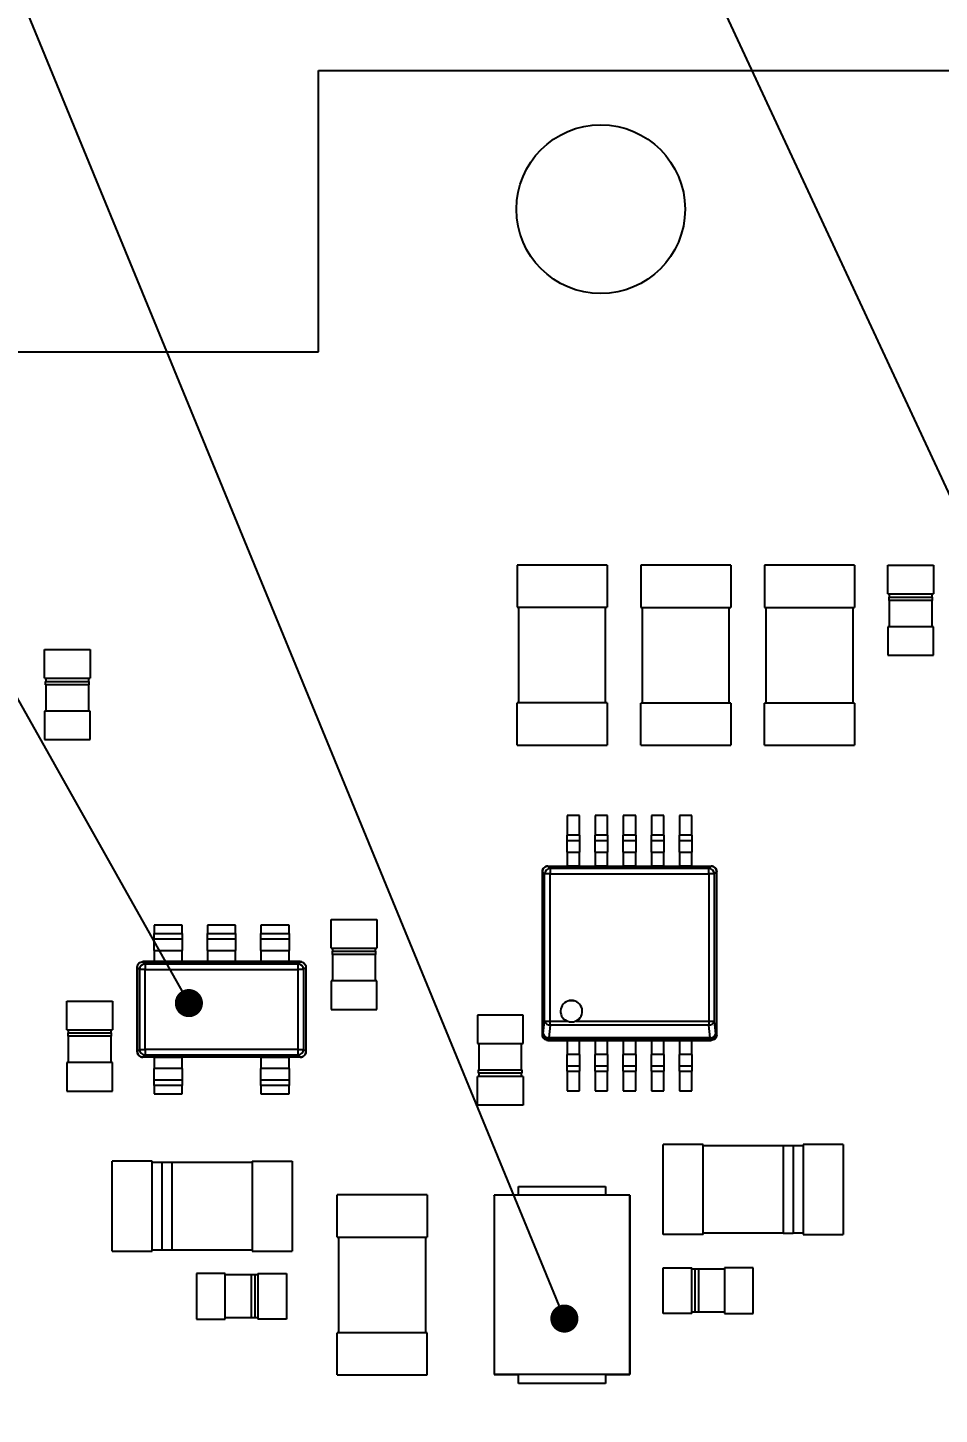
# Model space of a CAD drawing. Header units: millimetres. Extents: x 461 to 1302, y 117 to 711.
# Drawn here: x 564.59 to 597.01, y 601.91 to 651.23 of the extents above; entities that cross this region are included whole.
import ezdxf
from ezdxf import colors
from ezdxf.entities.mleader import LeaderData, LeaderLine
from ezdxf.math import Vec2, Vec3

# ---------------------------------------------------------------- set-up
doc = ezdxf.new("R2010")
doc.units = ezdxf.units.MM
doc.layers.get('0').update_dxf_attribs({"lineweight": 50})
doc.styles.add('GOST-2.304_Type-B_italic', font='')
doc.styles.get('GOST-2.304_Type-B_italic').set_extended_font_data('GOST Common', italic=True)

# ---------------------------------------------------------------- blocks, each defined once
blk = doc.blocks.new('_Dot')
at = {"color": 0, "linetype": 'ByBlock', "lineweight": -2}
blk.add_line((-0.5, 0), (-1, 0), dxfattribs=at)
at = {"color": 0, "linetype": 'ByBlock', "lineweight": 90, "const_width": 0.5}
blk.add_lwpolyline([(-0.25, 0, 1), (0.25, 0, 1)], format="xyb", close=True, dxfattribs=at)

msp = doc.modelspace()

# ---------------------------------------------------------------- linework, layer by layer
at = {"color": 7, "linetype": 'Continuous', "lineweight": 25}
for p, q in [((574.934, 639.703), (574.934, 649.703)), ((574.934, 649.703), (734.932, 649.703)), ((534.934, 639.703), (574.934, 639.703)), ((581.994, 632.115), (581.994, 630.615)), ((585.194, 632.115), (581.994, 632.115)), ((585.194, 632.115), (585.194, 630.615)), ((586.394, 632.109), (586.394, 630.609)), ((589.594, 632.109), (586.394, 632.109)), ((589.594, 632.109), (589.594, 630.609)), ((590.794, 632.109), (590.794, 630.609)), ((593.994, 632.109), (590.794, 632.109)), ((593.994, 632.109), (593.994, 630.609)), ((595.182, 632.109), (596.806, 632.109)), ((595.182, 631.093), (595.182, 632.109)), ((596.806, 632.109), (596.806, 631.093)), ((595.182, 631.093), (596.806, 631.093)), ((595.226, 630.977), (596.762, 630.977)), ((595.226, 630.859), (595.226, 630.977)), ((596.762, 630.859), (595.226, 630.859)), ((595.232, 631.093), (595.232, 630.977)), ((595.232, 630.859), (595.232, 629.925)), ((596.756, 630.977), (596.756, 631.093)), ((596.756, 629.925), (596.756, 630.859)), ((596.762, 630.977), (596.762, 630.859)), ((581.994, 630.615), (585.194, 630.615)), ((582.044, 630.615), (582.044, 627.215)), ((585.144, 627.215), (585.144, 630.615)), ((586.394, 630.609), (589.594, 630.609)), ((586.444, 630.609), (586.444, 627.209)), ((589.544, 627.209), (589.544, 630.609)), ((590.794, 630.609), (593.994, 630.609)), ((590.844, 630.609), (590.844, 627.209)), ((593.944, 627.209), (593.944, 630.609)), ((596.806, 629.925), (595.182, 629.925)), ((595.182, 629.925), (595.182, 628.909)), ((596.806, 628.909), (596.806, 629.925)), ((565.182, 629.109), (566.806, 629.109)), ((565.182, 628.093), (565.182, 629.109)), ((566.806, 629.109), (566.806, 628.093)), ((595.182, 628.909), (596.806, 628.909)), ((565.182, 628.093), (566.806, 628.093)), ((565.226, 627.977), (566.762, 627.977)), ((565.226, 627.859), (565.226, 627.977)), ((566.762, 627.859), (565.226, 627.859)), ((565.232, 628.093), (565.232, 627.977)), ((565.232, 627.859), (565.232, 626.925)), ((566.756, 627.977), (566.756, 628.093)), ((566.756, 626.925), (566.756, 627.859)), ((566.762, 627.977), (566.762, 627.859)), ((566.806, 626.925), (565.182, 626.925)), ((565.182, 626.925), (565.182, 625.909)), ((566.806, 625.909), (566.806, 626.925)), ((585.194, 627.215), (581.994, 627.215)), ((581.994, 625.715), (581.994, 627.215)), ((585.194, 627.215), (585.194, 625.715)), ((589.594, 627.209), (586.394, 627.209)), ((586.394, 625.709), (586.394, 627.209)), ((589.594, 627.209), (589.594, 625.709)), ((593.994, 627.209), (590.794, 627.209)), ((590.794, 625.709), (590.794, 627.209)), ((593.994, 627.209), (593.994, 625.709)), ((565.182, 625.909), (566.806, 625.909)), ((581.994, 625.715), (585.194, 625.715)), ((586.394, 625.709), (589.594, 625.709)), ((590.794, 625.709), (593.994, 625.709)), ((584.214, 623.209), (583.774, 623.209)), ((583.774, 623.209), (583.774, 622.509)), ((584.214, 622.509), (584.214, 623.209)), ((585.214, 623.209), (584.774, 623.209)), ((584.774, 623.209), (584.774, 622.509)), ((585.214, 622.509), (585.214, 623.209)), ((586.214, 623.209), (585.774, 623.209)), ((585.774, 623.209), (585.774, 622.509)), ((586.214, 622.509), (586.214, 623.209)), ((587.214, 623.209), (586.774, 623.209)), ((586.774, 623.209), (586.774, 622.509)), ((587.214, 622.509), (587.214, 623.209)), ((588.214, 623.209), (587.774, 623.209)), ((587.774, 623.209), (587.774, 622.509)), ((588.214, 622.509), (588.214, 623.209)), ((584.214, 622.509), (583.774, 622.509)), ((583.774, 622.309), (583.774, 622.509)), ((584.214, 622.509), (584.214, 622.309)), ((585.214, 622.509), (584.774, 622.509)), ((584.774, 622.309), (584.774, 622.509)), ((585.214, 622.509), (585.214, 622.309)), ((586.214, 622.509), (585.774, 622.509)), ((585.774, 622.309), (585.774, 622.509)), ((586.214, 622.509), (586.214, 622.309)), ((587.214, 622.509), (586.774, 622.509)), ((586.774, 622.309), (586.774, 622.509)), ((587.214, 622.509), (587.214, 622.309)), ((588.214, 622.509), (587.774, 622.509)), ((587.774, 622.309), (587.774, 622.509)), ((588.214, 622.509), (588.214, 622.309)), ((584.214, 622.309), (583.774, 622.309)), ((583.774, 621.909), (583.774, 622.309)), ((584.214, 622.309), (584.214, 621.909)), ((585.214, 622.309), (584.774, 622.309)), ((584.774, 621.909), (584.774, 622.309)), ((585.214, 622.309), (585.214, 621.909)), ((586.214, 622.309), (585.774, 622.309)), ((585.774, 621.909), (585.774, 622.309)), ((586.214, 622.309), (586.214, 621.909)), ((587.214, 622.309), (586.774, 622.309)), ((586.774, 621.909), (586.774, 622.309)), ((587.214, 622.309), (587.214, 621.909)), ((588.214, 622.309), (587.774, 622.309)), ((587.774, 621.909), (587.774, 622.309)), ((588.214, 622.309), (588.214, 621.909)), ((583.774, 621.909), (584.214, 621.909)), ((583.774, 621.909), (583.774, 621.409)), ((584.214, 621.409), (584.214, 621.909)), ((584.774, 621.909), (585.214, 621.909)), ((584.774, 621.909), (584.774, 621.409)), ((585.214, 621.409), (585.214, 621.909)), ((585.774, 621.909), (586.214, 621.909)), ((585.774, 621.909), (585.774, 621.409)), ((586.214, 621.409), (586.214, 621.909)), ((586.774, 621.909), (587.214, 621.909)), ((586.774, 621.909), (586.774, 621.409)), ((587.214, 621.409), (587.214, 621.909)), ((587.774, 621.909), (588.214, 621.909)), ((587.774, 621.909), (587.774, 621.409)), ((588.214, 621.409), (588.214, 621.909)), ((582.896, 621.209), (582.894, 621.209)), ((582.894, 615.409), (582.894, 621.209)), ((582.901, 621.262), (582.895, 621.207)), ((582.975, 621.129), (582.896, 621.209)), ((582.896, 615.409), (582.896, 621.209)), ((582.975, 615.892), (582.975, 621.129)), ((583.174, 621.129), (582.975, 621.129)), ((583.094, 621.409), (583.094, 621.408)), ((583.094, 621.409), (583.774, 621.409)), ((583.174, 621.328), (583.094, 621.408)), ((583.094, 621.408), (588.894, 621.408)), ((583.174, 621.328), (583.174, 621.129)), ((588.815, 621.328), (583.174, 621.328)), ((583.174, 615.892), (583.174, 621.129)), ((583.174, 621.129), (588.815, 621.129)), ((584.214, 621.409), (583.774, 621.409)), ((584.214, 621.409), (584.774, 621.409)), ((585.214, 621.409), (584.774, 621.409)), ((585.214, 621.409), (585.774, 621.409)), ((586.214, 621.409), (585.774, 621.409)), ((586.214, 621.409), (586.774, 621.409)), ((587.214, 621.409), (586.774, 621.409)), ((587.214, 621.409), (587.774, 621.409)), ((588.214, 621.409), (587.774, 621.409)), ((588.214, 621.409), (588.894, 621.409)), ((588.894, 621.408), (588.815, 621.328)), ((588.815, 621.129), (588.815, 621.328)), ((588.815, 621.129), (588.815, 615.892)), ((589.013, 621.129), (588.815, 621.129)), ((588.894, 621.408), (588.894, 621.409)), ((589.013, 621.129), (589.093, 621.209)), ((589.013, 615.892), (589.013, 621.129)), ((589.094, 621.207), (589.087, 621.262)), ((589.093, 621.209), (589.093, 615.409)), ((589.094, 621.209), (589.093, 621.209)), ((589.094, 615.409), (589.094, 621.209)), ((575.382, 619.509), (577.006, 619.509)), ((575.382, 618.493), (575.382, 619.509)), ((577.006, 619.509), (577.006, 618.493)), ((570.084, 619.309), (569.084, 619.309)), ((569.084, 619.309), (569.084, 619.009)), ((569.084, 619.009), (570.084, 619.009)), ((569.084, 618.809), (569.084, 619.009)), ((570.084, 619.009), (570.084, 619.309)), ((570.084, 619.009), (570.084, 618.809)), ((571.984, 619.309), (570.984, 619.309)), ((570.984, 619.309), (570.984, 619.009)), ((570.984, 619.009), (571.984, 619.009)), ((570.984, 618.809), (570.984, 619.009)), ((571.984, 619.009), (571.984, 619.309)), ((571.984, 619.009), (571.984, 618.809)), ((573.884, 619.309), (572.884, 619.309)), ((572.884, 619.309), (572.884, 619.009)), ((572.884, 619.009), (573.884, 619.009)), ((572.884, 618.809), (572.884, 619.009)), ((573.884, 619.009), (573.884, 619.309)), ((573.884, 619.009), (573.884, 618.809)), ((570.084, 618.809), (569.084, 618.809)), ((569.084, 618.409), (569.084, 618.809)), ((570.084, 618.809), (570.084, 618.409)), ((571.984, 618.809), (570.984, 618.809)), ((570.984, 618.409), (570.984, 618.809)), ((571.984, 618.809), (571.984, 618.409)), ((573.884, 618.809), (572.884, 618.809)), ((572.884, 618.409), (572.884, 618.809)), ((573.884, 618.809), (573.884, 618.409)), ((575.382, 618.493), (577.006, 618.493)), ((575.432, 618.493), (575.432, 618.377)), ((576.956, 618.377), (576.956, 618.493)), ((568.684, 618.009), (568.684, 618.008)), ((569.084, 618.009), (568.684, 618.009)), ((568.684, 618.008), (568.764, 617.928)), ((568.684, 618.008), (574.284, 618.008)), ((569.084, 618.409), (570.084, 618.409)), ((569.084, 618.409), (569.084, 618.009)), ((570.084, 618.009), (569.084, 618.009)), ((570.084, 618.009), (570.084, 618.409)), ((570.984, 618.009), (570.084, 618.009)), ((570.984, 618.409), (571.984, 618.409)), ((570.984, 618.409), (570.984, 618.009)), ((571.984, 618.009), (570.984, 618.009)), ((571.984, 618.009), (571.984, 618.409)), ((572.884, 618.009), (571.984, 618.009)), ((572.884, 618.409), (573.884, 618.409)), ((572.884, 618.409), (572.884, 618.009)), ((573.884, 618.009), (572.884, 618.009)), ((573.884, 618.009), (573.884, 618.409)), ((574.284, 618.009), (573.884, 618.009)), ((574.204, 617.928), (574.284, 618.008)), ((574.337, 618.002), (574.281, 618.009)), ((574.284, 618.008), (574.284, 618.009)), ((575.426, 618.377), (576.962, 618.377)), ((575.426, 618.259), (575.426, 618.377)), ((576.962, 618.259), (575.426, 618.259)), ((575.432, 618.259), (575.432, 617.325)), ((576.956, 617.325), (576.956, 618.259)), ((576.962, 618.377), (576.962, 618.259)), ((568.485, 617.809), (568.484, 617.809)), ((568.484, 617.809), (568.484, 614.809)), ((568.485, 617.809), (568.565, 617.729)), ((568.485, 614.809), (568.485, 617.809)), ((568.764, 617.729), (568.565, 617.729)), ((568.565, 617.729), (568.565, 614.889)), ((568.764, 617.928), (568.764, 617.729)), ((568.764, 617.928), (574.204, 617.928)), ((568.764, 614.889), (568.764, 617.729)), ((568.764, 617.729), (574.204, 617.729)), ((574.204, 617.729), (574.204, 617.928)), ((574.204, 614.889), (574.204, 617.729)), ((574.403, 617.729), (574.204, 617.729)), ((574.483, 617.809), (574.403, 617.729)), ((574.403, 617.729), (574.403, 614.889)), ((574.483, 617.809), (574.483, 614.809)), ((574.484, 617.809), (574.483, 617.809)), ((574.484, 617.809), (574.484, 614.809)), ((577.006, 617.325), (575.382, 617.325)), ((575.382, 617.325), (575.382, 616.309)), ((577.006, 616.309), (577.006, 617.325)), ((565.982, 616.605), (567.606, 616.605)), ((565.982, 615.589), (565.982, 616.605)), ((567.606, 616.605), (567.606, 615.589)), ((583.864, 616.618), (583.928, 616.63)), ((583.928, 616.63), (584.013, 616.614)), ((575.382, 616.309), (577.006, 616.309)), ((580.582, 616.109), (580.582, 615.093)), ((582.206, 616.109), (580.582, 616.109)), ((582.206, 615.093), (582.206, 616.109)), ((565.982, 615.589), (567.606, 615.589)), ((566.032, 615.589), (566.032, 615.473)), ((567.556, 615.473), (567.556, 615.589)), ((582.928, 615.442), (582.975, 615.892)), ((582.975, 615.892), (583.174, 615.892)), ((583.174, 615.751), (583.127, 615.3)), ((583.174, 615.751), (583.174, 615.892)), ((583.174, 615.892), (583.763, 615.892)), ((588.815, 615.751), (583.174, 615.751)), ((583.773, 615.888), (583.722, 615.922)), ((584.176, 615.951), (584.087, 615.89)), ((584.093, 615.892), (588.815, 615.892)), ((588.815, 615.892), (589.013, 615.892)), ((588.815, 615.892), (588.815, 615.751)), ((588.862, 615.3), (588.815, 615.751)), ((589.061, 615.442), (589.013, 615.892)), ((566.026, 615.473), (567.562, 615.473)), ((566.026, 615.355), (566.026, 615.473)), ((567.562, 615.355), (566.026, 615.355)), ((566.032, 615.355), (566.032, 614.421)), ((567.556, 614.421), (567.556, 615.355)), ((567.562, 615.473), (567.562, 615.355)), ((580.582, 615.093), (582.206, 615.093)), ((580.632, 615.093), (580.632, 614.159)), ((582.156, 614.159), (582.156, 615.093)), ((582.894, 615.409), (582.896, 615.409)), ((582.896, 615.409), (582.928, 615.442)), ((583.042, 615.216), (583.097, 615.209)), ((583.127, 615.243), (583.094, 615.21)), ((588.894, 615.21), (583.094, 615.21)), ((583.094, 615.21), (583.094, 615.209)), ((583.094, 615.209), (583.774, 615.209)), ((588.862, 615.3), (583.127, 615.3)), ((583.127, 615.3), (583.127, 615.243)), ((588.862, 615.243), (583.127, 615.243)), ((583.774, 615.209), (584.214, 615.209)), ((583.774, 615.209), (583.774, 614.709)), ((584.214, 614.709), (584.214, 615.209)), ((584.214, 615.209), (584.774, 615.209)), ((584.774, 615.209), (584.774, 614.709)), ((584.774, 615.209), (585.214, 615.209)), ((585.214, 614.709), (585.214, 615.209)), ((585.214, 615.209), (585.774, 615.209)), ((585.774, 615.209), (585.774, 614.709)), ((585.774, 615.209), (586.214, 615.209)), ((586.214, 614.709), (586.214, 615.209)), ((586.214, 615.209), (586.774, 615.209)), ((586.774, 615.209), (586.774, 614.709)), ((586.774, 615.209), (587.214, 615.209)), ((587.214, 614.709), (587.214, 615.209)), ((587.214, 615.209), (587.774, 615.209)), ((587.774, 615.209), (587.774, 614.709)), ((587.774, 615.209), (588.214, 615.209)), ((588.214, 614.709), (588.214, 615.209)), ((588.214, 615.209), (588.894, 615.209)), ((588.862, 615.243), (588.862, 615.3)), ((588.894, 615.21), (588.862, 615.243)), ((588.894, 615.209), (588.894, 615.21)), ((589.093, 615.409), (589.061, 615.442)), ((589.093, 615.409), (589.094, 615.409)), ((568.484, 614.812), (568.491, 614.756)), ((568.484, 614.809), (568.485, 614.809)), ((568.565, 614.889), (568.485, 614.809)), ((568.565, 614.889), (568.764, 614.889)), ((568.684, 614.61), (568.764, 614.69)), ((574.284, 614.61), (568.684, 614.61)), ((568.684, 614.61), (568.684, 614.609)), ((569.084, 614.609), (568.684, 614.609)), ((574.204, 614.889), (568.764, 614.889)), ((568.764, 614.889), (568.764, 614.69)), ((568.764, 614.69), (574.204, 614.69)), ((569.084, 614.609), (569.084, 614.209)), ((569.084, 614.609), (570.084, 614.609)), ((570.084, 614.209), (570.084, 614.609)), ((572.884, 614.609), (570.084, 614.609)), ((572.884, 614.609), (572.884, 614.209)), ((572.884, 614.609), (573.884, 614.609)), ((573.884, 614.209), (573.884, 614.609)), ((574.284, 614.609), (573.884, 614.609)), ((574.204, 614.69), (574.204, 614.889)), ((574.204, 614.889), (574.403, 614.889)), ((574.204, 614.69), (574.284, 614.61)), ((574.284, 614.609), (574.284, 614.61)), ((574.403, 614.889), (574.483, 614.809)), ((574.477, 614.756), (574.484, 614.812)), ((574.483, 614.809), (574.484, 614.809)), ((584.214, 614.709), (583.774, 614.709)), ((583.774, 614.309), (583.774, 614.709)), ((584.214, 614.709), (584.214, 614.309)), ((585.214, 614.709), (584.774, 614.709)), ((584.774, 614.309), (584.774, 614.709)), ((585.214, 614.709), (585.214, 614.309)), ((586.214, 614.709), (585.774, 614.709)), ((585.774, 614.309), (585.774, 614.709)), ((586.214, 614.709), (586.214, 614.309)), ((587.214, 614.709), (586.774, 614.709)), ((586.774, 614.309), (586.774, 614.709)), ((587.214, 614.709), (587.214, 614.309)), ((588.214, 614.709), (587.774, 614.709)), ((587.774, 614.309), (587.774, 614.709)), ((588.214, 614.709), (588.214, 614.309)), ((567.606, 614.421), (565.982, 614.421)), ((565.982, 614.421), (565.982, 613.405)), ((567.606, 613.405), (567.606, 614.421)), ((570.084, 614.209), (569.084, 614.209)), ((569.084, 613.809), (569.084, 614.209)), ((570.084, 614.209), (570.084, 613.809)), ((573.884, 614.209), (572.884, 614.209)), ((572.884, 613.809), (572.884, 614.209)), ((573.884, 614.209), (573.884, 613.809)), ((580.626, 614.041), (580.626, 614.159)), ((580.626, 614.159), (582.162, 614.159)), ((582.162, 614.159), (582.162, 614.041)), ((583.774, 614.309), (584.214, 614.309)), ((583.774, 614.109), (583.774, 614.309)), ((583.774, 614.109), (584.214, 614.109)), ((583.774, 614.109), (583.774, 613.409)), ((584.214, 614.309), (584.214, 614.109)), ((584.214, 613.409), (584.214, 614.109)), ((584.774, 614.309), (585.214, 614.309)), ((584.774, 614.109), (584.774, 614.309)), ((584.774, 614.109), (585.214, 614.109)), ((584.774, 614.109), (584.774, 613.409)), ((585.214, 614.309), (585.214, 614.109)), ((585.214, 613.409), (585.214, 614.109)), ((585.774, 614.309), (586.214, 614.309)), ((585.774, 614.109), (585.774, 614.309)), ((585.774, 614.109), (586.214, 614.109)), ((585.774, 614.109), (585.774, 613.409)), ((586.214, 614.309), (586.214, 614.109)), ((586.214, 613.409), (586.214, 614.109)), ((586.774, 614.309), (587.214, 614.309)), ((586.774, 614.109), (586.774, 614.309)), ((586.774, 614.109), (587.214, 614.109)), ((586.774, 614.109), (586.774, 613.409)), ((587.214, 614.309), (587.214, 614.109)), ((587.214, 613.409), (587.214, 614.109)), ((587.774, 614.309), (588.214, 614.309)), ((587.774, 614.109), (587.774, 614.309)), ((587.774, 614.109), (588.214, 614.109)), ((587.774, 614.109), (587.774, 613.409)), ((588.214, 614.309), (588.214, 614.109)), ((588.214, 613.409), (588.214, 614.109)), ((569.084, 613.809), (570.084, 613.809)), ((569.084, 613.609), (569.084, 613.809)), ((570.084, 613.609), (569.084, 613.609)), ((569.084, 613.609), (569.084, 613.309)), ((570.084, 613.809), (570.084, 613.609)), ((570.084, 613.309), (570.084, 613.609)), ((572.884, 613.809), (573.884, 613.809)), ((572.884, 613.609), (572.884, 613.809)), ((573.884, 613.609), (572.884, 613.609)), ((572.884, 613.609), (572.884, 613.309)), ((573.884, 613.809), (573.884, 613.609)), ((573.884, 613.309), (573.884, 613.609)), ((582.206, 613.925), (580.582, 613.925)), ((580.582, 612.909), (580.582, 613.925)), ((582.162, 614.041), (580.626, 614.041)), ((580.632, 614.041), (580.632, 613.925)), ((582.156, 613.925), (582.156, 614.041)), ((582.206, 613.925), (582.206, 612.909)), ((565.982, 613.405), (567.606, 613.405)), ((569.084, 613.309), (570.084, 613.309)), ((572.884, 613.309), (573.884, 613.309)), ((583.774, 613.409), (584.214, 613.409)), ((584.774, 613.409), (585.214, 613.409)), ((585.774, 613.409), (586.214, 613.409)), ((586.774, 613.409), (587.214, 613.409)), ((587.774, 613.409), (588.214, 613.409)), ((582.206, 612.909), (580.582, 612.909)), ((588.616, 611.509), (587.194, 611.509)), ((587.194, 608.309), (587.194, 611.509)), ((588.616, 608.309), (588.616, 611.509)), ((591.46, 611.459), (588.616, 611.459)), ((591.46, 611.463), (591.46, 608.355)), ((591.816, 611.463), (591.46, 611.463)), ((591.816, 611.463), (591.816, 608.355)), ((592.172, 611.459), (591.816, 611.459)), ((593.594, 611.509), (592.172, 611.509)), ((592.172, 611.509), (592.172, 608.309)), ((593.594, 611.509), (593.594, 608.309)), ((569.016, 610.909), (567.594, 610.909)), ((567.594, 607.709), (567.594, 610.909)), ((569.016, 607.709), (569.016, 610.909)), ((569.372, 610.859), (569.016, 610.859)), ((569.728, 610.863), (569.372, 610.863)), ((569.372, 607.755), (569.372, 610.863)), ((569.728, 607.755), (569.728, 610.863)), ((572.572, 610.859), (569.728, 610.859)), ((572.572, 610.909), (572.572, 607.709)), ((572.572, 610.909), (573.994, 610.909)), ((573.994, 610.909), (573.994, 607.709)), ((578.794, 609.709), (575.594, 609.709)), ((575.594, 608.209), (575.594, 609.709)), ((578.794, 609.709), (578.794, 608.209)), ((581.183, 609.696), (581.182, 609.697)), ((581.182, 609.697), (581.182, 603.321)), ((582.045, 609.698), (581.183, 609.698)), ((581.183, 609.698), (581.183, 609.697)), ((581.183, 609.697), (581.183, 603.321)), ((586.007, 609.697), (581.183, 609.697)), ((582.045, 610.015), (585.145, 610.015)), ((582.045, 609.697), (582.045, 610.015)), ((585.145, 610.015), (585.145, 609.697)), ((586.007, 609.698), (585.145, 609.698)), ((586.006, 609.697), (586.007, 609.698)), ((586.007, 603.321), (586.007, 609.697)), ((586.007, 609.697), (586.007, 609.696)), ((586.007, 609.697), (586.007, 603.321)), ((575.594, 608.209), (578.794, 608.209)), ((575.644, 608.209), (575.644, 604.809)), ((578.744, 604.809), (578.744, 608.209)), ((588.616, 608.309), (587.194, 608.309)), ((588.616, 608.359), (591.46, 608.359)), ((591.46, 608.355), (591.816, 608.355)), ((591.816, 608.359), (592.172, 608.359)), ((592.172, 608.309), (593.594, 608.309)), ((567.594, 607.709), (569.016, 607.709)), ((569.016, 607.759), (569.372, 607.759)), ((569.372, 607.755), (569.728, 607.755)), ((569.728, 607.759), (572.572, 607.759)), ((572.572, 607.709), (573.994, 607.709)), ((570.594, 606.921), (570.594, 605.297)), ((571.61, 606.921), (570.594, 606.921)), ((571.61, 605.297), (571.61, 606.921)), ((572.544, 606.871), (571.61, 606.871)), ((572.544, 605.341), (572.544, 606.877)), ((572.544, 606.877), (572.662, 606.877)), ((572.662, 606.877), (572.662, 605.341)), ((572.778, 606.871), (572.662, 606.871)), ((572.778, 606.921), (572.778, 605.297)), ((572.778, 606.921), (573.794, 606.921)), ((573.794, 606.921), (573.794, 605.297)), ((587.194, 605.497), (587.194, 607.121)), ((587.194, 607.121), (588.21, 607.121)), ((588.21, 605.497), (588.21, 607.121)), ((588.326, 607.071), (588.21, 607.071)), ((588.326, 607.077), (588.444, 607.077)), ((588.326, 605.541), (588.326, 607.077)), ((588.444, 607.077), (588.444, 605.541)), ((589.378, 607.071), (588.444, 607.071)), ((590.394, 607.121), (589.378, 607.121)), ((589.378, 607.121), (589.378, 605.497)), ((590.394, 605.497), (590.394, 607.121)), ((570.594, 605.297), (571.61, 605.297)), ((571.61, 605.347), (572.544, 605.347)), ((572.662, 605.341), (572.544, 605.341)), ((572.662, 605.347), (572.778, 605.347)), ((573.794, 605.297), (572.778, 605.297)), ((588.21, 605.497), (587.194, 605.497)), ((588.21, 605.547), (588.326, 605.547)), ((588.444, 605.541), (588.326, 605.541)), ((588.444, 605.547), (589.378, 605.547)), ((589.378, 605.497), (590.394, 605.497)), ((578.794, 604.809), (575.594, 604.809)), ((575.594, 603.309), (575.594, 604.809)), ((578.794, 603.309), (578.794, 604.809)), ((575.594, 603.309), (578.794, 603.309)), ((581.182, 603.321), (581.183, 603.322)), ((581.183, 603.321), (581.183, 603.32)), ((586.007, 603.321), (581.183, 603.321)), ((581.183, 603.32), (582.045, 603.32)), ((582.045, 603.003), (582.045, 603.321)), ((585.145, 603.321), (585.145, 603.003)), ((585.145, 603.32), (586.007, 603.32)), ((586.007, 603.32), (586.006, 603.321)), ((586.007, 603.322), (586.007, 603.321)), ((585.145, 603.003), (582.045, 603.003))]:
    msp.add_line(p, q, dxfattribs=at)
msp.add_circle((584.97, 644.775), 3, dxfattribs=at)
for centre, radius, start, end in [((583.177, 621.127), 0.201, 90.7244, 179.2713), ((588.812, 621.127), 0.201, 0.7226, 89.2774), ((568.766, 617.727), 0.201, 90.7269, 179.2731), ((574.201, 617.727), 0.201, 0.7293, 89.2707), ((583.928, 616.242), 0.387, 295.2451, 244.7549), ((583.164, 615.946), 0.196, 196.0041, 273.1711), ((588.825, 615.946), 0.196, 266.8235, 344.0054), ((583.116, 615.496), 0.196, 195.9946, 273.1765), ((583.13, 615.444), 0.201, 180.7201, 269.2799), ((588.873, 615.496), 0.196, 266.8257, 344.0032), ((588.859, 615.444), 0.201, 270.7287, 359.2713), ((568.766, 614.892), 0.201, 180.733, 269.267), ((574.201, 614.892), 0.202, 270.7355, 359.2645)]:
    msp.add_arc(centre, radius, start, end, dxfattribs=at)
for points, knots in [([(582.894, 621.209), (582.897, 621.235), (582.903, 621.288), (582.95, 621.354), (583.016, 621.4), (583.068, 621.406), (583.094, 621.409)], [0, 0, 0, 0, 0.249972, 0.500005, 0.749971, 1, 1, 1, 1]), ([(583.094, 621.408), (583.069, 621.405), (583.017, 621.398), (582.951, 621.352), (582.905, 621.287), (582.899, 621.235), (582.896, 621.209)], [0, 0, 0, 0, 0.249997, 0.499995, 0.749993, 1, 1, 1, 1]), ([(582.896, 621.209), (582.899, 621.235), (582.905, 621.287), (582.951, 621.352), (583.017, 621.398), (583.069, 621.405), (583.094, 621.408)], [0, 0, 0, 0, 0.250007, 0.500005, 0.750003, 1, 1, 1, 1]), ([(588.894, 621.409), (588.921, 621.406), (588.973, 621.4), (589.039, 621.354), (589.085, 621.288), (589.091, 621.235), (589.094, 621.209)], [0, 0, 0, 0, 0.249988, 0.5, 0.750012, 1, 1, 1, 1]), ([(589.093, 621.209), (589.09, 621.235), (589.084, 621.287), (589.038, 621.352), (588.972, 621.398), (588.92, 621.405), (588.894, 621.408)], [0, 0, 0, 0, 0.250003, 0.500033, 0.749997, 1, 1, 1, 1]), ([(588.894, 621.408), (588.92, 621.405), (588.972, 621.398), (589.038, 621.352), (589.084, 621.287), (589.09, 621.235), (589.093, 621.209)], [0, 0, 0, 0, 0.250003, 0.499967, 0.749997, 1, 1, 1, 1]), ([(568.484, 617.809), (568.487, 617.835), (568.493, 617.888), (568.539, 617.954), (568.605, 618), (568.658, 618.006), (568.684, 618.009)], [0, 0, 0, 0, 0.249986, 0.500014, 0.750009, 1, 1, 1, 1]), ([(568.485, 617.809), (568.488, 617.835), (568.495, 617.887), (568.541, 617.952), (568.606, 617.998), (568.658, 618.005), (568.684, 618.008)], [0, 0, 0, 0, 0.250012, 0.499981, 0.750016, 1, 1, 1, 1]), ([(568.485, 617.809), (568.488, 617.835), (568.495, 617.887), (568.541, 617.952), (568.606, 617.998), (568.658, 618.005), (568.684, 618.008)], [0, 0, 0, 0, 0.250012, 0.499981, 0.750016, 1, 1, 1, 1]), ([(574.284, 618.009), (574.31, 618.006), (574.362, 618), (574.429, 617.954), (574.475, 617.888), (574.481, 617.835), (574.484, 617.809)], [0, 0, 0, 0, 0.249991, 0.499967, 0.750009, 1, 1, 1, 1]), ([(574.284, 618.008), (574.31, 618.005), (574.361, 617.998), (574.427, 617.952), (574.473, 617.887), (574.48, 617.835), (574.483, 617.809)], [0, 0, 0, 0, 0.2500103, 0.5000085, 0.7499799, 1, 1, 1, 1]), ([(574.284, 618.008), (574.31, 618.005), (574.361, 617.998), (574.427, 617.952), (574.473, 617.887), (574.48, 617.835), (574.483, 617.809)], [0, 0, 0, 0, 0.2500103, 0.5000085, 0.7499799, 1, 1, 1, 1]), ([(584.093, 615.892), (584.052, 615.877), (583.998, 615.857), (583.898, 615.853), (583.827, 615.864), (583.775, 615.887), (583.763, 615.892)], [0, 0, 0, 0, 0.379343, 0.499981, 0.879598, 1, 1, 1, 1]), ([(583.094, 615.209), (583.068, 615.212), (583.016, 615.218), (582.95, 615.264), (582.903, 615.33), (582.897, 615.383), (582.894, 615.409)], [0, 0, 0, 0, 0.250027, 0.499991, 0.749982, 1, 1, 1, 1]), ([(583.094, 615.21), (583.069, 615.213), (583.017, 615.22), (582.951, 615.266), (582.905, 615.331), (582.899, 615.383), (582.896, 615.409)], [0, 0, 0, 0, 0.250004, 0.5, 0.749996, 1, 1, 1, 1]), ([(583.094, 615.21), (583.069, 615.213), (583.017, 615.22), (582.951, 615.266), (582.905, 615.331), (582.899, 615.383), (582.896, 615.409)], [0, 0, 0, 0, 0.250004, 0.5, 0.749996, 1, 1, 1, 1]), ([(589.093, 615.409), (589.09, 615.383), (589.084, 615.331), (589.038, 615.266), (588.972, 615.22), (588.92, 615.213), (588.894, 615.21)], [0, 0, 0, 0, 0.25, 0.500028, 0.74999, 1, 1, 1, 1]), ([(589.094, 615.409), (589.091, 615.383), (589.085, 615.33), (589.039, 615.264), (588.973, 615.218), (588.921, 615.212), (588.894, 615.209)], [0, 0, 0, 0, 0.250033, 0.500004, 0.750014, 1, 1, 1, 1]), ([(589.093, 615.409), (589.09, 615.383), (589.084, 615.331), (589.038, 615.266), (588.972, 615.22), (588.92, 615.213), (588.894, 615.21)], [0, 0, 0, 0, 0.25, 0.500028, 0.74999, 1, 1, 1, 1]), ([(568.684, 614.609), (568.658, 614.612), (568.605, 614.618), (568.539, 614.664), (568.493, 614.731), (568.487, 614.783), (568.484, 614.809)], [0, 0, 0, 0, 0.249987, 0.500014, 0.750008, 1, 1, 1, 1]), ([(568.485, 614.809), (568.488, 614.783), (568.495, 614.731), (568.541, 614.666), (568.606, 614.62), (568.658, 614.613), (568.684, 614.61)], [0, 0, 0, 0, 0.249971, 0.499986, 0.75, 1, 1, 1, 1]), ([(568.684, 614.61), (568.658, 614.613), (568.606, 614.62), (568.541, 614.666), (568.495, 614.731), (568.488, 614.783), (568.485, 614.809)], [0, 0, 0, 0, 0.25, 0.500014, 0.750029, 1, 1, 1, 1]), ([(574.284, 614.61), (574.31, 614.613), (574.361, 614.62), (574.427, 614.666), (574.473, 614.731), (574.48, 614.783), (574.483, 614.809)], [0, 0, 0, 0, 0.250022, 0.499995, 0.750035, 1, 1, 1, 1]), ([(574.484, 614.809), (574.481, 614.783), (574.475, 614.731), (574.429, 614.664), (574.362, 614.618), (574.31, 614.612), (574.284, 614.609)], [0, 0, 0, 0, 0.2499968, 0.5000047, 0.7500125, 1, 1, 1, 1]), ([(574.483, 614.809), (574.48, 614.783), (574.473, 614.731), (574.427, 614.666), (574.361, 614.62), (574.31, 614.613), (574.284, 614.61)], [0, 0, 0, 0, 0.249965, 0.500005, 0.749978, 1, 1, 1, 1])]:
    msp.add_open_spline(points, degree=3, knots=knots, dxfattribs=at)

# ---------------------------------------------------------------- leaders
at = {"color": 7, "lineweight": 20, "true_color": 0xffffff}
ml = msp.add_multileader_mtext('Standard', dxfattribs=at)
ml.set_content('16', color=(255, 255, 255), style='GOST-2.304_Type-B_italic')
ml.set_leader_properties()
ml.set_arrow_properties(name='DOT')
ml.build(insert=Vec2(0, 0))
ml.multileader.update_dxf_attribs({"text_left_attachment_type": 6, "text_right_attachment_type": 6, "dogleg_length": 0, "arrow_head_size": 1})
ctx = ml.context
ctx.base_point, ctx.arrow_head_size, ctx.landing_gap_size, ctx.plane_origin = Vec3(533.981, 674.134), 1, 0, Vec3(569.084, 618.009)
ctx.left_attachment, ctx.right_attachment, ctx.text_align_type = 6, 6, 2
notes = []
notes.append((ctx, [(0, (1, 1, 0), (537.915, 674.134), (-1, 0), 0, [(0, [(570.321, 616.535)], 0, [])])]))
ctx.mtext.insert, ctx.mtext.alignment, ctx.mtext.flow_direction = Vec3(537.915, 678.934), 3, 5
ml = msp.add_multileader_mtext('Standard', dxfattribs=at)
ml.set_content('7', color=(255, 255, 255), style='GOST-2.304_Type-B_italic')
ml.set_leader_properties()
ml.set_arrow_properties(name='DOT')
ml.build(insert=Vec2(0, 0))
ml.multileader.update_dxf_attribs({"text_left_attachment_type": 6, "text_right_attachment_type": 6, "dogleg_length": 0, "arrow_head_size": 1})
ctx = ml.context
ctx.base_point, ctx.arrow_head_size, ctx.landing_gap_size, ctx.plane_origin = Vec3(553.187, 674.134), 1, 0, Vec3(582.045, 609.698)
ctx.left_attachment, ctx.right_attachment, ctx.text_align_type = 6, 6, 2
notes.append((ctx, [(0, (1, 1, 0), (555.393, 674.134), (-1, 0), 0, [(0, [(583.677, 605.313)], 0, [])])]))
ctx.mtext.insert, ctx.mtext.alignment, ctx.mtext.flow_direction = Vec3(555.393, 678.934), 3, 5
ml = msp.add_multileader_mtext('Standard', dxfattribs=at)
ml.set_content('12', color=(255, 255, 255), style='GOST-2.304_Type-B_italic')
ml.set_leader_properties()
ml.set_arrow_properties(name='DOT')
ml.build(insert=Vec2(0, 0))
ml.multileader.update_dxf_attribs({"text_left_attachment_type": 6, "text_right_attachment_type": 6, "dogleg_length": 0, "arrow_head_size": 1})
ctx = ml.context
ctx.base_point, ctx.arrow_head_size, ctx.landing_gap_size, ctx.plane_origin = Vec3(574.81, 674.134), 1, 0, Vec3(636.907, 503.188)
ctx.left_attachment, ctx.right_attachment, ctx.text_align_type = 6, 6, 2
notes.append((ctx, [(0, (1, 1, 0), (578.979, 674.134), (-1, 0), 0, [(0, [(660.377, 499.316)], 0, [])])]))
ctx.mtext.insert, ctx.mtext.alignment, ctx.mtext.flow_direction = Vec3(578.979, 678.934), 3, 5
ml = msp.add_multileader_mtext('Standard', dxfattribs=at)
ml.set_content('42', color=(255, 255, 255), style='GOST-2.304_Type-B_italic')
ml.set_leader_properties()
ml.set_arrow_properties(name='DOT')
ml.build(insert=Vec2(0, 0))
ml.multileader.update_dxf_attribs({"text_left_attachment_type": 6, "text_right_attachment_type": 6, "dogleg_length": 0, "arrow_head_size": 1})
ctx = ml.context
ctx.base_point, ctx.arrow_head_size, ctx.landing_gap_size, ctx.plane_origin = Vec3(503.297, 601.237), 1, 0, Vec3(566.602, 569.809)
ctx.left_attachment, ctx.right_attachment, ctx.text_align_type = 6, 6, 2
notes.append((ctx, [(0, (1, 1, 0), (509.234, 601.237), (-1, 0), 0, [(0, [(567.395, 565.933)], 0, [])])]))
ctx.mtext.insert, ctx.mtext.alignment, ctx.mtext.flow_direction = Vec3(509.234, 606.037), 3, 5
for ctx, leaders in notes:
    for number, flags, end, landing, length, lines in leaders:
        leader = LeaderData()
        leader.index, (leader.has_last_leader_line, leader.has_dogleg_vector, leader.attachment_direction) = number, flags
        leader.last_leader_point, leader.dogleg_vector, leader.dogleg_length = Vec3(end), Vec3(landing), length
        for number, points, colour, breaks in lines:
            line = LeaderLine()
            line.index, line.vertices, line.color, line.breaks = number, Vec3.list(points), colors.encode_raw_color(colour), breaks
            leader.lines.append(line)
        ctx.leaders.append(leader)

doc.saveas('drawing.dxf')
